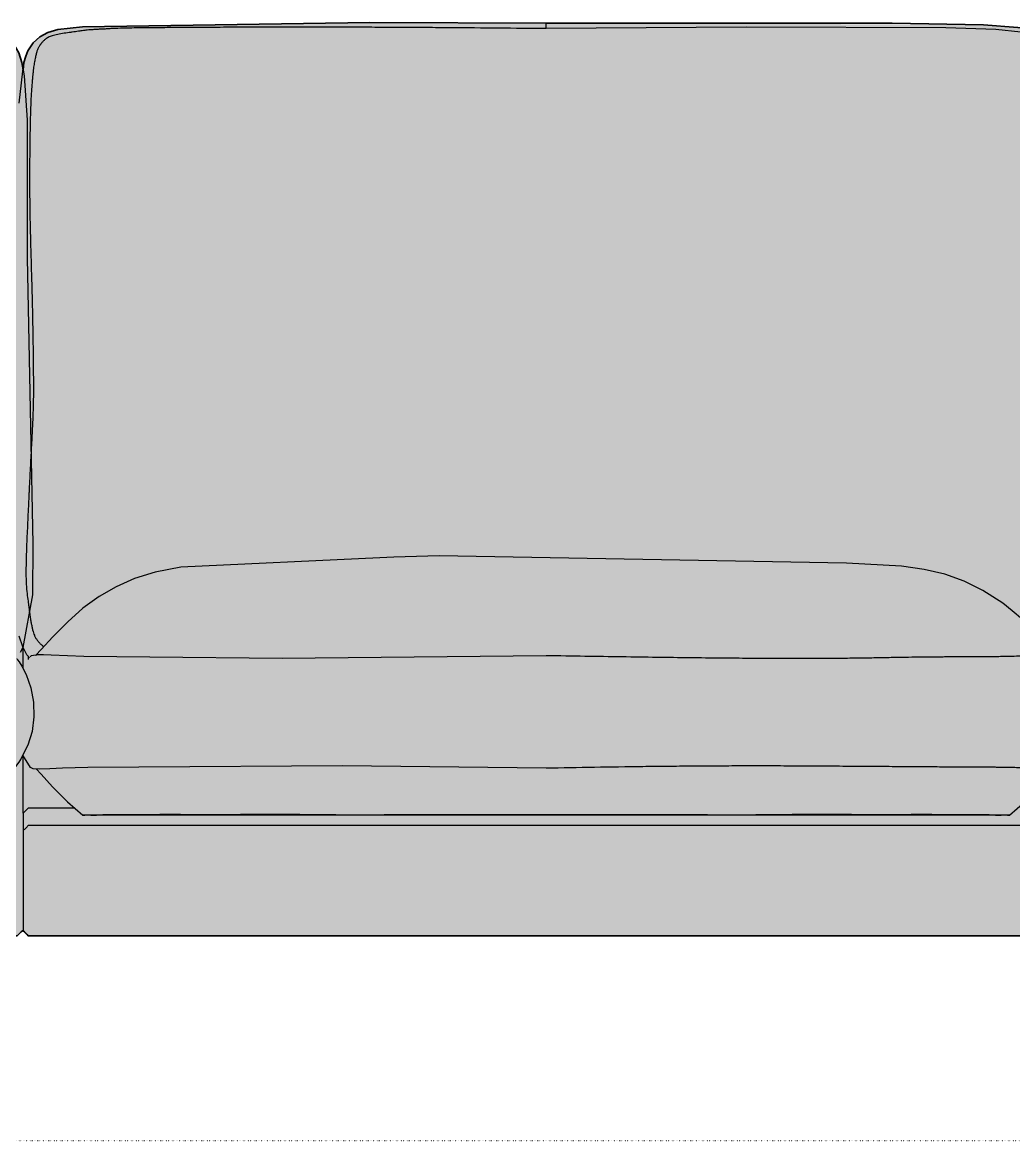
# Model space of a CAD drawing. Header units: millimetres. Extents: x -22 to 6424, y -4345 to 780.
# Drawn here: x 1500 to 2191, y 0 to 780 of the extents above; entities that cross this region are included whole.
import ezdxf

# ---------------------------------------------------------------- set-up
doc = ezdxf.new("R2010")
doc.units = ezdxf.units.MM
doc.linetypes.add('Dots', pattern=[1, 0, -1])
doc.layers.add('Blocks', color=7, linetype='Continuous')
doc.layers.add('Blocks$Fill', color=7, linetype='Continuous', true_color=0xffffff)
for name, color, linetype, lineweight, true_color in [('Blocks$Inner', 7, 'Continuous', 25, 0x007f00), ('Blocks$Outline', 7, 'Continuous', 35, 0xff3f3f), ('Groud', 7, 'Dots', 25, 0x243775)]:
    doc.layers.add(name, color=color, linetype=linetype, lineweight=lineweight, true_color=true_color)

# ---------------------------------------------------------------- blocks, each defined once
blk = doc.blocks.new('Lune JH610 Sofa Front')
at = {"layer": 'Blocks$Fill'}
blk.add_hatch(color=256, dxfattribs=at).paths.add_polyline_path([(3167.41, 234.88), (3157.3, 210.89), (3141.99, 190.97), (3121.47, 174.31), (3094.91, 160.57), (3086.85, 157.5), (3078.38, 154.69), (3069.75, 152.24), (3060.96, 150.11), (3051.9, 148.27), (3037.83, 146.06), (3029.76, 145.12), (3022.1, 144.42), (3018.55, 144.2), (2980.2, 144.15), (2980.2, 139), (2966.09, 139), (2963.31, 3.1), (2963.31, 3.1), (2963.31, 3.1), (2960.31, 0), (2936.87, 0), (2933.87, 3.1), (2933.87, 3.1), (2931.86, 91.62), (2931.09, 139), (2916.98, 139), (2916.98, 144.02), (2725.8, 143.65), (2450.01, 139.83), (2450.01, 134), (2435.9, 134), (2433.12, 2.99), (2430.12, 0), (2430.12, 0), (2407.5, 0), (2406.88, 0), (2406.73, 0), (2406.69, 0), (2406.68, 0), (2406.68, 0), (2406.68, 0), (2406.68, 0), (2406.68, 0), (2406.68, 0), (2403.68, 2.99), (2403.68, 2.99), (2401.67, 88.35), (2400.9, 134), (2386.79, 134), (2386.79, 139.74), (2355.15, 140.43), (2344.52, 140.98), (2342.5, 141.14), (2320.12, 144.12), (2319.75, 144.21), (2229.88, 144.21), (2228.8, 145.29), (2226.38, 142.87), (1504.02, 142.87), (1500.52, 146.37), (1499.88, 146.37), (1496.38, 142.87), (774.02, 142.87), (770.52, 146.37), (769.53, 146.37), (767.77, 144.62), (766.03, 142.87), (213.66, 140.16), (213.66, 134), (199.55, 134), (196.77, 2.99), (196.77, 2.99), (193.77, 0), (193.77, 0), (193.77, 0), (193.77, 0), (193.77, 0), (193.77, 0), (193.76, 0), (193.72, 0), (193.57, 0), (192.93, 0), (170.33, 0), (170.33, 0), (167.33, 2.99), (165.32, 88.35), (164.55, 134), (150.44, 134), (150.44, 139.71), (124.2, 139.84), (119.29, 140.1), (107.69, 141.64), (96.88, 143.53), (76.66, 148.4), (41.75, 162.37), (16.48, 180.08), (-0.33, 200.29), (-10.15, 222.39), (-10.6, 223.99), (-10.61, 223.99), (-10.62, 224), (-10.62, 224), (-10.63, 224.01), (-10.64, 224.01), (-10.64, 224.02), (-10.65, 224.02), (-10.66, 224.03), (-10.66, 224.03), (-10.67, 224.04), (-10.67, 224.05), (-10.68, 224.05), (-10.68, 224.06), (-10.68, 224.06), (-10.69, 224.06), (-10.69, 224.06), (-10.69, 224.07), (-10.69, 224.07), (-10.69, 224.07), (-10.69, 224.07), (-10.7, 224.08), (-10.7, 224.08), (-10.7, 224.08), (-10.7, 224.08), (-10.7, 224.09), (-10.7, 224.09), (-10.7, 224.09), (-10.7, 224.09), (-10.71, 224.1), (-10.71, 224.1), (-10.71, 224.1), (-10.71, 224.11), (-10.71, 224.11), (-10.71, 224.11), (-10.71, 224.11), (-10.71, 224.12), (-10.71, 224.12), (-10.71, 224.12), (-10.71, 224.12), (-10.71, 224.13), (-10.71, 224.13), (-10.71, 224.13), (-10.71, 224.13), (-10.71, 224.14), (-10.71, 224.14), (-10.71, 224.14), (-10.71, 224.14), (-10.71, 224.15), (-10.71, 224.15), (-10.71, 224.15), (-10.71, 224.16), (-10.71, 224.16), (-10.71, 224.16), (-10.7, 224.16), (-10.7, 224.17), (-10.7, 224.17), (-10.7, 224.17), (-10.7, 224.17), (-10.7, 224.18), (-10.7, 224.18), (-10.7, 224.18), (-10.69, 224.18), (-10.69, 224.19), (-10.69, 224.19), (-10.69, 224.19), (-10.69, 224.19), (-10.68, 224.2), (-10.68, 224.2), (-10.68, 224.2), (-10.68, 224.21), (-10.67, 224.21), (-10.67, 224.22), (-10.66, 224.22), (-10.66, 224.23), (-10.65, 224.23), (-10.64, 224.24), (-10.64, 224.24), (-10.63, 224.25), (-10.62, 224.26), (-10.62, 224.26), (-10.61, 224.27), (-10.6, 224.27), (-10.58, 224.28), (-10.56, 224.29), (-10.54, 224.3), (-10.52, 224.31), (-10.5, 224.32), (-10.5, 224.32), (-10.5, 224.32), (-10.47, 242.96), (-12.51, 323.58), (-20.85, 529.41), (-20.89, 546.87), (-20.48, 566.39), (-20.53, 568.78), (-7.42, 591.73), (-2.71, 595.6), (8.4, 616.06), (25.17, 645.3), (40.54, 666.19), (62.68, 685.49), (90.4, 700.91), (104.07, 705.13), (116.57, 726.23), (135.93, 746.04), (158.66, 760.2), (185.84, 769.3), (212.99, 771.48), (246.42, 769.07), (324.75, 766.85), (398.35, 770.92), (678.25, 772.46), (703.65, 767.55), (740.92, 753.16), (750.98, 746.16), (759.23, 738.42), (766.38, 729.48), (768.07, 726.25), (770.92, 751.57), (772.2, 756.1), (773.66, 759.69), (777.34, 765.39), (781.97, 769.6), (787.62, 772.63), (794.67, 774.68), (811.93, 776.58), (1012.12, 779.53), (1440.23, 777.96), (1464.01, 776.04), (1475.17, 774.79), (1483.71, 772.24), (1489.83, 768.55), (1494.18, 763.98), (1497.34, 758.38), (1499.5, 751.49), (1500.35, 746.49), (1500.92, 751.57), (1502.2, 756.1), (1503.66, 759.69), (1507.34, 765.39), (1511.97, 769.6), (1517.62, 772.63), (1524.67, 774.68), (1541.93, 776.58), (1742.24, 779.53), (2170.23, 777.96), (2194.01, 776.04), (2205.17, 774.79), (2213.71, 772.24), (2219.83, 768.55), (2224.18, 763.98), (2227.34, 758.38), (2229.5, 751.49), (2231.08, 742.22), (2231.52, 735.73), (2231.52, 774.45), (2235.02, 777.95), (2712.16, 778.17), (2989.27, 778.17), (2996.14, 779.38), (3003.36, 779.58), (3007.39, 779.3), (3009.54, 779.02), (3010.03, 778.94), (3016.71, 779.2), (3019.89, 779.27), (3023.06, 779.27), (3026.23, 779.21), (3029.4, 779.06), (3032.57, 778.81), (3034.15, 778.65), (3035.72, 778.45), (3037.29, 778.23), (3038.85, 777.97), (3040.41, 777.67), (3041.95, 777.34), (3043.49, 776.98), (3045.01, 776.57), (3046.53, 776.12), (3048.03, 775.62), (3049.52, 775.08), (3051, 774.49), (3052.46, 773.86), (3053.92, 773.17), (3054.92, 772.09), (3055.91, 770.98), (3056.86, 769.86), (3057.8, 768.72), (3058.7, 767.57), (3059.59, 766.4), (3060.45, 765.22), (3061.28, 764.02), (3062.1, 762.8), (3062.89, 761.58), (3064.41, 759.09), (3065.84, 756.55), (3067.2, 753.96), (3068.48, 751.34), (3069.68, 748.68), (3070.81, 745.98), (3071.88, 743.25), (3072.88, 740.5), (3073.83, 737.72), (3074.72, 734.92), (3076.03, 730.43), (3123.27, 730.24), (3124.37, 730.26), (3129.08, 730.19), (3130.24, 730.16), (3130.82, 730.13), (3131.4, 730.08), (3131.97, 730.02), (3132.25, 729.98), (3132.53, 729.94), (3132.81, 729.89), (3133.09, 729.84), (3133.37, 729.78), (3133.64, 729.71), (3133.9, 729.65), (3134.15, 729.57), (3134.4, 729.49), (3134.65, 729.41), (3134.89, 729.32), (3135.14, 729.22), (3135.38, 729.12), (3135.62, 729.02), (3136.1, 728.79), (3136.58, 728.55), (3137.05, 728.3), (3137.51, 728.03), (3137.97, 727.75), (3138.43, 727.46), (3139.34, 726.85), (3141.14, 725.58), (3141.94, 725.02), (3142.71, 724.46), (3143.45, 723.88), (3144.16, 723.3), (3144.84, 722.7), (3145.5, 722.09), (3146.13, 721.46), (3146.75, 720.81), (3147.31, 720.16), (3147.86, 719.5), (3148.38, 718.82), (3148.88, 718.13), (3149.36, 717.41), (3149.81, 716.68), (3150.25, 715.93), (3150.66, 715.17), (3150.69, 715.06), (3150.73, 714.96), (3172.57, 648.14), (3182.45, 595.04), (3188.54, 529.85), (3191.21, 436.65), (3186.65, 360.35), (3177.06, 294.6)], flags=0)
at = {"layer": 'Blocks$Inner'}
for p, q in [((1500.52, 228.37), (1500.52, 216.15)), ((1536.29, 231.85), (1504.02, 231.85)), ((2188.35, 226.86), (1541.98, 226.86))]:
    blk.add_line(p, q, dxfattribs=at)
for points in [[(1499.5, 751.49), (1501.08, 742.22), (1503.2, 711.3), (1503.24, 615.34), (1507.23, 415.8), (1506.85, 380.39), (1500.12, 343.73), (1498.42, 340.34)], [(1504.87, 336.65), (1503.08, 338.62), (1500.12, 344.15), (1497.77, 351.61)], [(1497.74, 723.36), (1500.92, 751.57), (1502.2, 756.1), (1503.66, 759.69), (1507.34, 765.39), (1511.97, 769.6), (1517.62, 772.63), (1524.67, 774.68), (1541.93, 776.58), (1742.24, 779.53), (1865.15, 778.99), (2106.41, 779.09), (2170.23, 777.96), (2194.01, 776.04), (2205.17, 774.79), (2213.71, 772.24), (2219.83, 768.55), (2224.18, 763.98), (2227.34, 758.38), (2229.5, 751.49), (2231.08, 742.22), (2231.52, 735.73)], [(2218.89, 762.53), (2213.08, 768.62), (2204.77, 771.74), (2196.14, 772.85), (2178.82, 774.56), (2144.01, 775.75), (2004.63, 776.17), (1865.2, 775.22)], [(2197.35, 363.19), (2190.22, 369.44), (2183.55, 374.67), (2169.81, 383.61), (2156.58, 390.07), (2143.13, 394.8), (2128.88, 398.16), (2113.01, 400.38), (2074.64, 402.49), (1790.67, 407.79), (1758.97, 406.64), (1749.28, 406.24), (1610.37, 399.69), (1592.53, 396.33), (1578.06, 391.84), (1565.21, 386.16), (1553.34, 379.26), (1542.16, 371.11), (1531.5, 361.78), (1521.16, 351.31), (1513.09, 342.48), (1509.28, 338.38), (1510.92, 338.92)], [(1495.96, 336.07), (1495.97, 336.06), (1496.23, 335.71), (1496.58, 335.24), (1497.64, 333.74), (1499.55, 330.76), (1502.58, 324.97), (1505.88, 315.75), (1507.73, 305.72), (1507.99, 295.42), (1506.66, 285.3), (1503.75, 275.61), (1498.86, 266.09), (1498.82, 266.03), (1498.68, 265.8), (1497.47, 263.88), (1495.19, 260.72)], [(1505.44, 337.38), (1506.33, 338.19), (1510.6, 338.91), (1514.71, 338.87), (1519.9, 338.56)], [(1519.91, 338.56), (1542.83, 337.72), (1588.88, 337.37), (1680.98, 336.3), (1865.2, 338.24)], [(1865.2, 259.59), (1723.12, 261.29), (1581.04, 260.43), (1545.53, 260.16), (1527.78, 259.7), (1519.03, 259.21), (1511.68, 258.89), (1507.39, 259.3), (1505.59, 260.15), (1500.21, 268.73)], [(1509.61, 259.09), (1513.01, 255.44), (1520.99, 246.7), (1531.33, 236.21), (1541.98, 226.86)], [(2188.35, 226.86), (2199, 236.19), (2209.34, 246.66), (2217.39, 255.45), (2217.46, 255.52)], [(2226.4, 219.58), (2226.38, 219.58), (1504.02, 219.58)], [(1499.88, 146.37), (1500.52, 146.37)], [(1500.52, 146.37), (1504.02, 142.87), (2226.38, 142.87), (2228.8, 145.29)]]:
    blk.add_lwpolyline(points, dxfattribs=at)
for points, knots in [([(1865.2, 775.22), (1854.15, 775.33), (1831.97, 775.54), (1804.07, 775.77), (1781.65, 775.92), (1764.78, 776.02), (1750.69, 776.09), (1739.38, 776.14), (1730.93, 776.16), (1722.27, 776.19), (1710.21, 776.22), (1694.51, 776.23), (1675.2, 776.23), (1656.06, 776.19), (1637.67, 776.11), (1620.63, 776.01), (1605.49, 775.92), (1592.93, 775.83), (1583.29, 775.75), (1573.43, 775.62), (1567.27, 775.46), (1562.99, 775.27), (1560.27, 775.11), (1558.03, 774.98), (1556.05, 774.87), (1554.35, 774.78), (1552.62, 774.7), (1550.59, 774.59), (1548.37, 774.45), (1546.15, 774.26), (1543.58, 774), (1541.35, 773.7), (1538.98, 773.37), (1536.97, 773.08), (1534.73, 772.79), (1531.67, 772.37), (1527.77, 771.81), (1523.39, 771), (1520.38, 770.18), (1518.52, 769.41), (1516.91, 768.57), (1515.34, 767.41), (1514.13, 766.15), (1513.36, 765.23), (1512.93, 764.7), (1512.6, 764.29), (1512.28, 763.89), (1511.9, 763.38), (1511.49, 762.76), (1511.07, 762.02), (1510.59, 760.99), (1510.18, 759.83), (1509.78, 758.4), (1509.46, 757.12), (1509.12, 755.74), (1508.69, 753.86), (1508.18, 751.26), (1507.72, 748.13), (1507.37, 745.17), (1507.13, 742.64), (1506.88, 739.99), (1506.56, 736.48), (1506.17, 731.74), (1505.76, 724.66), (1505.45, 715.35), (1505.2, 702.95), (1505.03, 690.74), (1504.95, 680.25), (1504.93, 672.12), (1504.93, 665.24), (1504.96, 659.7), (1504.99, 655.58), (1505.04, 651.38), (1505.13, 645.5), (1505.29, 637.81), (1505.53, 628.22), (1505.79, 618.5), (1506.07, 608.88), (1506.34, 599.59), (1506.59, 590.83), (1506.78, 582.9), (1506.93, 575.72), (1507.11, 566.69), (1507.25, 558.54), (1507.36, 551.06), (1507.43, 545.75), (1507.47, 541.53), (1507.5, 538.26), (1507.52, 535.84), (1507.53, 533.55), (1507.56, 530.79), (1507.58, 527.77), (1507.6, 524.58), (1507.6, 520.58), (1507.54, 516.47), (1507.4, 511.3), (1507.25, 506.61), (1507.03, 501.04), (1506.64, 492.9), (1506.16, 483.81), (1505.64, 474.32), (1505.26, 467.12), (1504.96, 461.16), (1504.73, 456.47), (1504.58, 453.03), (1504.42, 449.57), (1504.2, 444.75), (1503.9, 438.5), (1503.53, 430.81), (1503.07, 420.59), (1502.67, 410.79), (1502.44, 402.19), (1502.37, 396.59), (1502.43, 391.89), (1502.66, 386.49), (1503.16, 381.16), (1503.77, 376.96), (1504.16, 374.21), (1504.36, 372.65), (1504.5, 371.45), (1504.62, 370.27), (1504.79, 368.81), (1504.99, 367.15), (1505.23, 365.39), (1505.56, 363.28), (1505.89, 361.45), (1506.24, 359.73), (1506.53, 358.43), (1506.81, 357.17), (1507.15, 355.67), (1507.58, 354.03), (1508.11, 352.58), (1508.64, 351.45), (1509.28, 350.31), (1510.25, 348.84), (1511.62, 347.14), (1513.16, 345.61), (1514.27, 344.8), (1514.84, 344.46)], [0, 0, 0, 0, 0.0089286, 0.0178571, 0.0223214, 0.0267857, 0.03125, 0.0334821, 0.0357143, 0.0379464, 0.0401786, 0.0446429, 0.0491071, 0.0535714, 0.0580357, 0.0625, 0.0669643, 0.0714286, 0.0758929, 0.0803571, 0.0892857, 0.09375, 0.0982143, 0.1026786, 0.1049107, 0.1071429, 0.109375, 0.1116071, 0.1160714, 0.1205357, 0.125, 0.1339286, 0.1383929, 0.1428571, 0.1473214, 0.1517857, 0.1607143, 0.1696429, 0.1785714, 0.1830357, 0.1875, 0.1964286, 0.2053571, 0.2098214, 0.2120536, 0.2142857, 0.2165179, 0.21875, 0.2232143, 0.2276786, 0.2321429, 0.2410714, 0.2455357, 0.25, 0.2544643, 0.2589286, 0.2678571, 0.2767857, 0.28125, 0.2857143, 0.2901786, 0.2946429, 0.3035714, 0.3125, 0.3214286, 0.3303571, 0.3392857, 0.34375, 0.3482143, 0.3526786, 0.3549107, 0.3571429, 0.359375, 0.3616071, 0.3660714, 0.3705357, 0.375, 0.3794643, 0.3839286, 0.3883929, 0.3928571, 0.3973214, 0.4017857, 0.4107143, 0.4151786, 0.4196429, 0.4241071, 0.4263393, 0.4285714, 0.4308036, 0.4330357, 0.4375, 0.4419643, 0.4464286, 0.4553571, 0.4598214, 0.4642857, 0.46875, 0.4732143, 0.4821429, 0.4866071, 0.4910714, 0.4955357, 0.4977679, 0.5, 0.5022321, 0.5044643, 0.5089286, 0.5133929, 0.5178571, 0.5267857, 0.53125, 0.5357143, 0.5401786, 0.5446429, 0.5535714, 0.5625, 0.5669643, 0.5691964, 0.5714286, 0.5736607, 0.5758929, 0.5803571, 0.5848214, 0.5892857, 0.5982143, 0.6026786, 0.6071429, 0.6116071, 0.6160714, 0.625, 0.6339286, 0.6383929, 0.6428571, 0.6517857, 0.6607143, 0.6696429, 0.6785714, 0.6785714, 0.6785714, 0.6785714]), ([(1500.52, 329.72), (1500.52, 329.86), (1500.52, 332.86), (1500.52, 337.38), (1500.52, 341.77), (1500.52, 343.29)], [-394.077713, -394.077713, -394.077713, -394.077713, -393.651405, -384.852886, -380.226699, -380.226699, -380.226699, -380.226699]), ([(1865.2, 338.24), (1883.67, 337.97), (1918.82, 337.42), (1958.24, 336.88), (1987.06, 336.57), (2007.34, 336.41), (2026.24, 336.31), (2043.87, 336.26), (2059.84, 336.29), (2073.97, 336.42), (2086.63, 336.59), (2098.01, 336.79), (2108.38, 336.98), (2117.96, 337.14), (2125.51, 337.25), (2131.39, 337.32), (2135.78, 337.36), (2140.04, 337.38), (2145.35, 337.4), (2151.43, 337.42), (2157.94, 337.44), (2163.79, 337.45), (2169.12, 337.47), (2174.05, 337.51), (2178.7, 337.56), (2183.27, 337.65), (2187.63, 337.74), (2192.81, 337.86), (2198.37, 338.01), (2202.87, 338.18), (2205.94, 338.31), (2208.05, 338.41), (2209.82, 338.51), (2211.11, 338.58), (2212.08, 338.64), (2212.8, 338.69), (2213.35, 338.73), (2213.74, 338.77), (2214.06, 338.79), (2214.31, 338.81), (2214.54, 338.82), (2214.74, 338.83), (2214.9, 338.84), (2215.07, 338.85), (2215.28, 338.85), (2215.53, 338.87), (2215.8, 338.88), (2216.15, 338.89), (2216.55, 338.9), (2216.98, 338.92), (2217.38, 338.93), (2217.72, 338.94), (2217.99, 338.94), (2218.17, 338.94), (2218.31, 338.94), (2218.42, 338.94), (2218.54, 338.94), (2218.65, 338.94), (2218.77, 338.94), (2218.93, 338.94), (2219.13, 338.93), (2219.37, 338.93), (2219.61, 338.92), (2219.85, 338.91), (2220.18, 338.9), (2220.58, 338.89), (2221.07, 338.86), (2221.54, 338.82), (2222.01, 338.76), (2222.46, 338.65), (2222.92, 338.5), (2223.58, 338.21), (2224.32, 337.75), (2224.83, 337.31), (2225.02, 337.12)], [25.9378591, 25.9378591, 25.9378591, 25.9378591, 25.9482757, 25.9586924, 25.9639007, 25.9691091, 25.9743174, 25.9795257, 25.9847341, 25.9899424, 25.9951507, 26.0003591, 26.0055674, 26.0107757, 26.0159841, 26.0185882, 26.0211924, 26.0237966, 26.0264007, 26.0316091, 26.0368174, 26.0420257, 26.0472341, 26.0524424, 26.0576507, 26.0628591, 26.0680674, 26.0732757, 26.0836924, 26.0941091, 26.0993174, 26.1045257, 26.1097341, 26.1149424, 26.1201507, 26.1253591, 26.1305674, 26.1357757, 26.1383799, 26.1409841, 26.1435882, 26.1448903, 26.1461924, 26.1474945, 26.1487966, 26.1514007, 26.1540049, 26.1566091, 26.1618174, 26.1670257, 26.1722341, 26.1774424, 26.1800466, 26.1826507, 26.1839528, 26.1852549, 26.186557, 26.1878591, 26.1891611, 26.1904632, 26.1930674, 26.1956716, 26.1982757, 26.2008799, 26.2034841, 26.2086924, 26.2139007, 26.2191091, 26.2243174, 26.2295257, 26.2347341, 26.2399424, 26.2503591, 26.2579185, 26.2579185, 26.2579185, 26.2579185]), ([(1500.52, 228.37), (1500.52, 228.75), (1500.52, 234.73), (1500.52, 243.04), (1500.52, 253.4), (1500.52, 260.12), (1500.52, 264.99), (1500.52, 267.86), (1500.52, 267.86), (1500.52, 267.86), (1500.52, 267.86), (1500.52, 267.99), (1500.52, 268.12), (1500.52, 268.24)], [-506.11336, -506.11336, -506.11336, -506.11336, -504.583494, -481.780581, -475.042, -468.30342, -458.857678, -458.857678, -458.857678, -458.855464, -458.855464, -458.855464, -458.436504, -458.436504, -458.436504, -458.436504]), ([(2216.09, 258.94), (2215.89, 258.94), (2215.12, 258.97), (2213.69, 259.05), (2211.77, 259.17), (2209.67, 259.32), (2207.68, 259.45), (2205.74, 259.56), (2203.81, 259.64), (2201.95, 259.72), (2200.3, 259.79), (2198.57, 259.85), (2196.87, 259.91), (2195.08, 259.95), (2193.12, 260), (2190.92, 260.04), (2188.39, 260.09), (2185.93, 260.13), (2183.73, 260.17), (2181.9, 260.2), (2180.11, 260.23), (2177.99, 260.25), (2175.56, 260.27), (2172.61, 260.28), (2167.99, 260.29), (2161.47, 260.32), (2151.25, 260.39), (2141.35, 260.45), (2128.52, 260.54), (2113.1, 260.65), (2095.76, 260.77), (2077.07, 260.89), (2057.62, 261.02), (2038.03, 261.14), (2022.09, 261.2), (2009.85, 261.21), (2001.07, 261.2), (1992.51, 261.17), (1981.03, 261.12), (1966.76, 261.03), (1949.67, 260.88), (1926.98, 260.63), (1898.77, 260.22), (1876.36, 259.81), (1865.2, 259.59)], [0.7459268, 0.7459268, 0.7459268, 0.7459268, 0.75, 0.7608696, 0.7717391, 0.7826087, 0.7934783, 0.8043478, 0.8152174, 0.8206522, 0.826087, 0.8315217, 0.8369565, 0.8423913, 0.8478261, 0.8532609, 0.8586957, 0.8641304, 0.8668478, 0.8695652, 0.8722826, 0.875, 0.8804348, 0.8858696, 0.8913043, 0.9021739, 0.9076087, 0.9130435, 0.9184783, 0.923913, 0.9293478, 0.9347826, 0.9402174, 0.9456522, 0.951087, 0.9538043, 0.9565217, 0.9592391, 0.9619565, 0.9673913, 0.9728261, 0.9782609, 0.9891304, 1, 1, 1, 1]), ([(1541.98, 226.86), (1541.98, 226.86), (1541.98, 226.86), (1542.01, 226.87), (1542.1, 226.9), (1542.35, 226.95), (1542.81, 226.95), (1543.38, 226.98), (1544.05, 227.07), (1544.82, 227.11), (1545.62, 227.11), (1546.32, 227.08), (1547.16, 227.02), (1548.47, 226.94), (1550.37, 226.89), (1552.81, 227), (1555.13, 227.23), (1557.11, 227.41), (1559, 227.44), (1560.67, 227.38), (1562.16, 227.32), (1562.99, 227.3), (1563.42, 227.3)], [0, 0, 0, 0, 0.0041178, 0.0085933, 0.0175442, 0.0264951, 0.035446, 0.044397, 0.0533479, 0.0622988, 0.0667743, 0.0712497, 0.0757252, 0.0802007, 0.0891516, 0.0981025, 0.1070534, 0.1160044, 0.1249553, 0.1339062, 0.1383817, 0.1428568, 0.1428568, 0.1428568, 0.1428568]), ([(1563.42, 227.3), (1563.84, 227.3), (1564.73, 227.3), (1566.58, 227.3), (1569.04, 227.32), (1572.27, 227.35), (1575.76, 227.38), (1579.6, 227.38), (1583.75, 227.37), (1587.4, 227.38), (1590.36, 227.41), (1591.89, 227.42), (1592.62, 227.43)], [0.1428568, 0.1428568, 0.1428568, 0.1428568, 0.14732109, 0.15178538, 0.16071395, 0.16964252, 0.17857109, 0.18749966, 0.19642823, 0.2053568, 0.20982109, 0.21428533, 0.21428533, 0.21428533, 0.21428533]), ([(1592.62, 227.43), (1593.36, 227.44), (1594.8, 227.46), (1597.42, 227.53), (1600.62, 227.6), (1605.22, 227.59), (1611.48, 227.47), (1620.39, 227.33), (1631.02, 227.29), (1640.48, 227.36), (1647.89, 227.44), (1653.29, 227.49), (1658.21, 227.54), (1664.18, 227.62), (1671.28, 227.69), (1681.15, 227.64), (1694.34, 227.47), (1712.87, 227.26), (1731.12, 227.19), (1746.4, 227.22), (1757.94, 227.27), (1767.41, 227.32), (1774.79, 227.35), (1780.16, 227.37), (1785.45, 227.39), (1792.53, 227.4), (1801.37, 227.41), (1811.98, 227.41), (1826.11, 227.39), (1843.79, 227.36), (1865, 227.33), (1886.2, 227.36), (1903.86, 227.39), (1917.99, 227.41), (1928.59, 227.41), (1937.42, 227.4), (1944.5, 227.39), (1949.78, 227.38), (1955.15, 227.36), (1962.53, 227.32), (1972, 227.27), (1983.54, 227.22), (1998.81, 227.2), (2017.06, 227.26), (2035.59, 227.47), (2048.78, 227.64), (2058.64, 227.69), (2065.74, 227.62), (2071.71, 227.54), (2076.63, 227.49), (2082.03, 227.44), (2089.44, 227.36), (2098.9, 227.29), (2109.53, 227.33), (2118.43, 227.47), (2124.7, 227.59), (2129.3, 227.6), (2132.51, 227.53), (2135.13, 227.46), (2136.57, 227.44), (2137.31, 227.43)], [0.2142853, 0.2142853, 0.2142853, 0.2142853, 0.2187496, 0.2232139, 0.2321425, 0.241071, 0.2499996, 0.2589282, 0.2678568, 0.2767853, 0.2812496, 0.2857139, 0.2901782, 0.2946425, 0.303571, 0.3124996, 0.3214282, 0.3303568, 0.3392853, 0.3437496, 0.3482139, 0.3526782, 0.3549103, 0.3571425, 0.3593746, 0.3616068, 0.366071, 0.3705353, 0.3749996, 0.3839282, 0.3928568, 0.4017853, 0.4107139, 0.4151782, 0.4196425, 0.4241068, 0.4263389, 0.428571, 0.4308032, 0.4330353, 0.4374996, 0.4419639, 0.4464282, 0.4553568, 0.4642853, 0.4732139, 0.4821425, 0.491071, 0.4955353, 0.4999996, 0.5044639, 0.5089282, 0.5178568, 0.5267853, 0.5357139, 0.5446425, 0.553571, 0.5624996, 0.5669639, 0.5714282, 0.5714282, 0.5714282, 0.5714282]), ([(2137.31, 227.43), (2138.06, 227.42), (2139.58, 227.41), (2142.56, 227.38), (2146.21, 227.37), (2150.39, 227.37), (2154.24, 227.38), (2157.75, 227.35), (2160.98, 227.32), (2163.46, 227.3), (2165.32, 227.3), (2166.21, 227.3), (2166.64, 227.3)], [0.57142818, 0.57142818, 0.57142818, 0.57142818, 0.57589243, 0.58035672, 0.58928529, 0.59821386, 0.60714243, 0.616071, 0.62499957, 0.63392815, 0.63839243, 0.64285672, 0.64285672, 0.64285672, 0.64285672]), ([(2166.64, 227.3), (2167.07, 227.3), (2167.9, 227.32), (2169.41, 227.38), (2171.1, 227.44), (2173.01, 227.41), (2175.01, 227.23), (2177.35, 226.99), (2179.82, 226.89), (2181.74, 226.94), (2183.07, 227.02), (2183.92, 227.08), (2184.63, 227.11), (2185.44, 227.11), (2186.22, 227.07), (2186.9, 226.98), (2187.49, 226.95), (2187.96, 226.95), (2188.21, 226.9), (2188.32, 226.87), (2188.35, 226.86), (2188.35, 226.86), (2188.35, 226.86)], [0.6428567, 0.6428567, 0.6428567, 0.6428567, 0.6473207, 0.651785, 0.6607135, 0.6696421, 0.6785707, 0.6874993, 0.6964278, 0.7053564, 0.7098207, 0.714285, 0.7187493, 0.7232135, 0.7321421, 0.7410707, 0.7499993, 0.7589278, 0.7678564, 0.776785, 0.7812493, 0.7857135, 0.7857135, 0.7857135, 0.7857135]), ([(1500.52, 216.15), (1500.52, 215.15), (1500.52, 211.76), (1500.52, 205.74), (1500.52, 199.66), (1500.52, 194.77), (1500.52, 191.27), (1500.52, 187.95), (1500.52, 183.74), (1500.52, 178.84), (1500.52, 173.54), (1500.52, 168.73), (1500.52, 164.39), (1500.52, 160.5), (1500.52, 157.08), (1500.52, 154.17), (1500.52, 151.68), (1500.52, 149.58), (1500.52, 147.81), (1500.52, 146.81), (1500.52, 146.37)], [12.226071, 12.226071, 12.226071, 12.226071, 15.364688, 22.914057, 31.70718, 36.104304, 40.501429, 44.798383, 49.095337, 57.689245, 66.28466, 74.880074, 83.810586, 92.741098, 101.68006, 110.619022, 118.911205, 127.203388, 135.50245, 143.506508, 143.506508, 143.506508, 143.506508])]:
    blk.add_open_spline(points, degree=3, knots=knots, dxfattribs=at)
for points in [[(1865.2, 775.22), (1865.18, 777.75), (1865.16, 778.98), (1865.15, 778.98)], [(1865.15, 778.98), (1865.15, 778.98), (1865.15, 778.95), (1865.15, 778.9)], [(1504.02, 337.83), (1504.02, 337.05), (1504.02, 336.28), (1504.02, 335.51)], [(1504.02, 219.58), (1503.43, 219), (1502.25, 217.85), (1501.1, 216.71), (1500.52, 216.15)]]:
    blk.add_open_spline(points, degree=3, dxfattribs=at)
blk.add_rational_spline([(1504.02, 231.85), (1502.27, 230.11), (1500.52, 228.37)], [0.903724393787, 0.904232306066, 0.904745360257], degree=2, dxfattribs=at)
at = {"layer": 'Blocks$Outline'}
for points in [[(768.07, 726.25), (770.92, 751.57), (772.2, 756.1), (773.66, 759.69), (777.34, 765.39), (781.97, 769.6), (787.62, 772.63), (794.67, 774.68), (811.93, 776.58), (1012.12, 779.53), (1135.15, 778.99), (1376.41, 779.09), (1440.23, 777.96), (1464.01, 776.04), (1475.17, 774.79), (1483.71, 772.24), (1489.83, 768.55), (1494.18, 763.98), (1497.34, 758.38), (1499.5, 751.49), (1500.35, 746.49)], [(1500.35, 746.49), (1500.92, 751.57), (1502.2, 756.1), (1503.66, 759.69), (1507.34, 765.39), (1511.97, 769.6), (1517.62, 772.63), (1524.67, 774.68), (1541.93, 776.58), (1742.24, 779.53), (1865.15, 778.99), (2106.41, 779.09), (2170.23, 777.96), (2194.01, 776.04), (2205.17, 774.79), (2213.71, 772.24), (2219.83, 768.55), (2224.18, 763.98), (2227.34, 758.38), (2229.5, 751.49), (2231.08, 742.22), (2231.52, 735.73)], [(1500.52, 146.37), (1499.88, 146.37)]]:
    blk.add_lwpolyline(points, dxfattribs=at)
for points, knots in [([(1499.88, 146.37), (1498.72, 145.2), (1497.55, 144.04), (1496.38, 142.87), (1255.6, 142.87), (1014.81, 142.87), (774.02, 142.87), (772.85, 144.04), (771.69, 145.2), (770.52, 146.37)], [-875.771163, -875.771163, -875.771163, -875.771163, -870.821009, -870.821009, -870.821009, -148.456661, -148.456661, -148.456661, -143.506508, -143.506508, -143.506508, -143.506508]), ([(2228.8, 145.29), (2228, 144.48), (2227.19, 143.67), (2226.38, 142.87), (1985.6, 142.87), (1744.81, 142.87), (1504.02, 142.87), (1502.85, 144.04), (1501.69, 145.2), (1500.52, 146.37)], [-874.241773, -874.241773, -874.241773, -874.241773, -870.821011, -870.821011, -870.821011, -148.456661, -148.456661, -148.456661, -143.506508, -143.506508, -143.506508, -143.506508])]:
    blk.add_open_spline(points, degree=3, knots=knots, dxfattribs=at)

msp = doc.modelspace()

# ---------------------------------------------------------------- linework, layer by layer
at = {"layer": 'Groud'}
msp.add_lwpolyline([(0, 0), (3153.94, 0)], dxfattribs=at)

# ---------------------------------------------------------------- block references
at = {"layer": 'Blocks'}
msp.add_blockref('Lune JH610 Sofa Front', (0, 0), dxfattribs=at)

doc.saveas('drawing.dxf')
